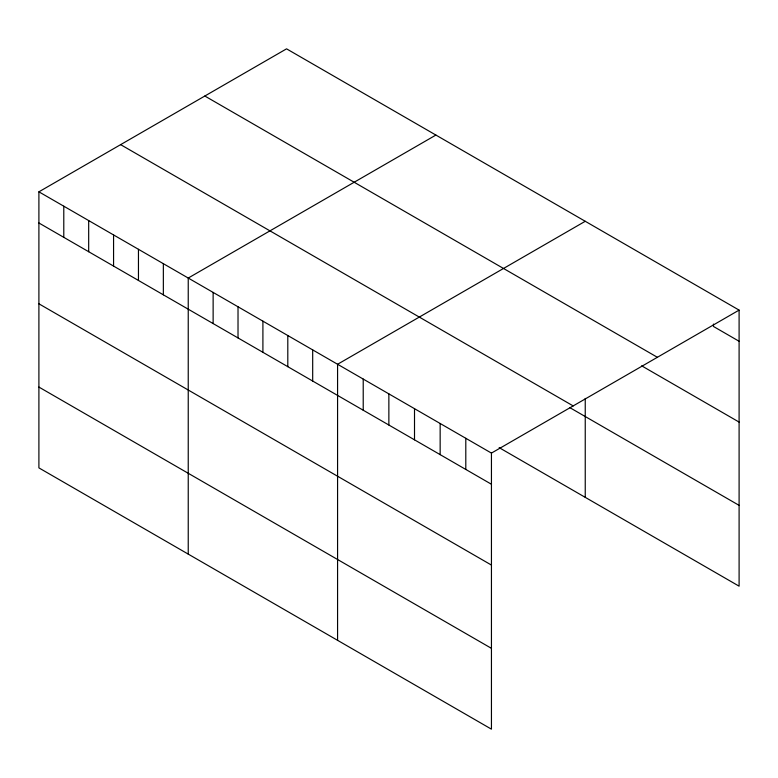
<?xml version="1.0" encoding="UTF-8"?>
<svg xmlns="http://www.w3.org/2000/svg" width="778" height="778" viewBox="0 0 778 778"><rect width="100%" height="100%" fill="white"/><g stroke="black" fill="none" stroke-linecap="round" stroke-linejoin="round"><path stroke-width="1.17" d="M38.9 191.826L491.443 453.097L491.443 729.161L38.9 467.889L38.9 191.826L286.557 48.839L739.1 310.111L739.1 586.174L499.155 447.642M435.894 135.061L188.237 278.047L188.237 554.101M585.241 221.283L337.574 364.269L337.574 640.323M491.443 453.097L739.1 310.111M739.1 341.27L713.455 326.459L713.455 324.066M204.828 96.025L657.371 357.296M641.655 365.825L739.1 422.084M120.629 144.64L573.172 405.912M569.681 407.546L739.1 505.36M38.9 222.975L491.443 484.247M38.9 303.799L491.443 565.071M38.9 387.065L491.443 648.337M585.241 398.424L585.241 497.346M465.798 438.296L465.798 469.445M440.154 423.485L440.154 454.644M414.509 408.683L414.509 439.833M388.864 393.872L388.864 425.031M363.219 379.071L363.219 410.22M312.688 349.896L312.688 381.045M287.802 335.522L287.802 366.681M262.906 321.158L262.906 352.308M238.019 306.785L238.019 337.944M213.133 292.411L213.133 323.57M163.351 263.674L163.351 294.833M138.455 249.31L138.455 280.459M113.569 234.937L113.569 266.086M88.682 220.563L88.682 251.722M63.786 206.199L63.786 237.348"/></g></svg>
